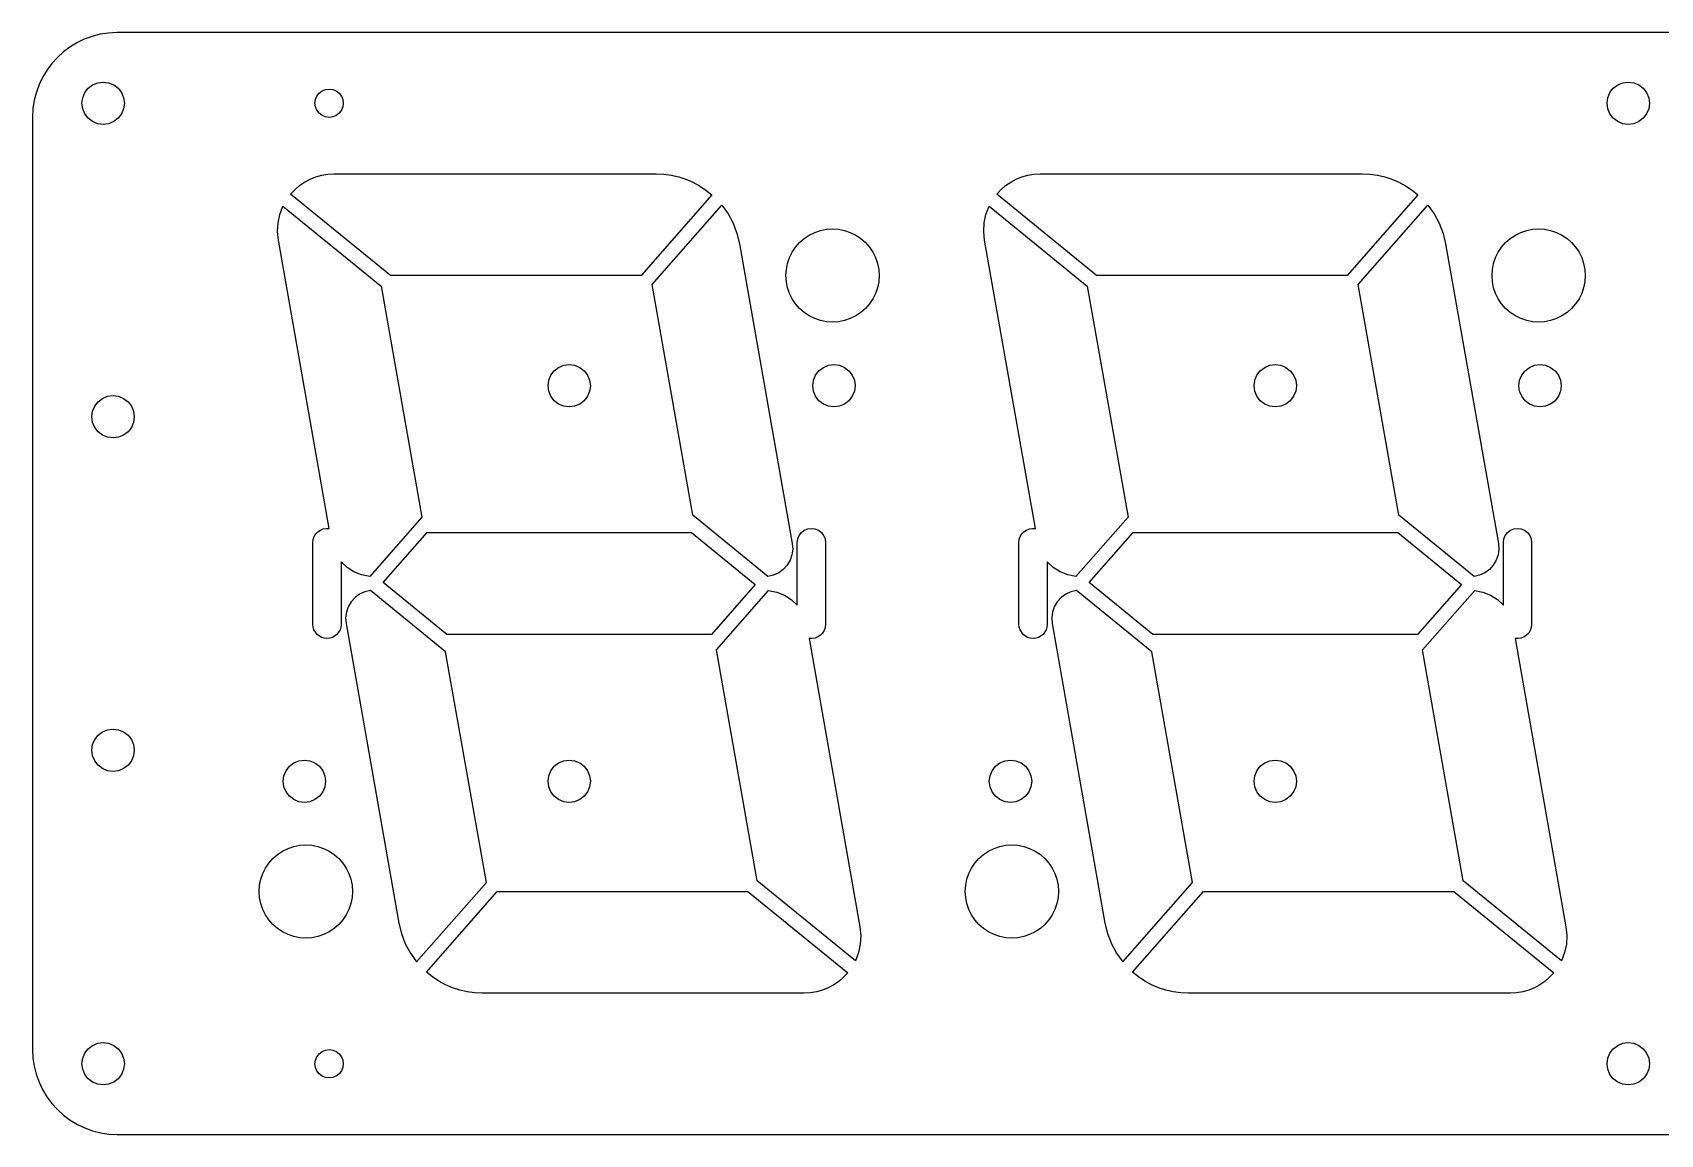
# Model space of a CAD drawing. Extents: x -1277 to 1277, y -5 to 695.
# Drawn here: x 423.3 to 859, y 400.6 to 695.4 of the extents above; entities that cross this region are included whole.
import ezdxf

# ---------------------------------------------------------------- set-up
doc = ezdxf.new("R2010")
doc.units = 0

msp = doc.modelspace()

# ---------------------------------------------------------------- linework, layer by layer
for p, q in [((437.157123, 693.650876), (435.174838, 692.69595)), ((439.24058, 694.413442), (437.157123, 693.650876)), ((441.413811, 694.97225), (439.24058, 694.413442)), ((443.665417, 695.315903), (441.413811, 694.97225)), ((445.984, 695.433), (443.665417, 695.315903)), ((1254.8032, 695.4332), (445.984, 695.433)), ((429.948998, 688.791002), (428.485385, 687.180623)), ((431.559377, 690.254615), (429.948998, 688.791002)), ((433.305123, 691.560064), (431.559377, 690.254615)), ((435.174838, 692.69595), (433.305123, 691.560064)), ((427.179936, 685.434877), (426.04405, 683.565162)), ((428.485385, 687.180623), (427.179936, 685.434877)), ((425.089124, 681.582877), (424.326558, 679.49942)), ((426.04405, 683.565162), (425.089124, 681.582877)), ((437.294955, 679.369645), (438.187142, 680.535187)), ((438.187142, 680.535187), (439.37006, 681.444749)), ((439.37006, 681.444749), (440.749223, 682.014405)), ((440.749223, 682.014405), (442.204705, 682.20429)), ((442.204705, 682.20429), (443.660187, 682.014405)), ((443.660187, 682.014405), (445.03935, 681.444749)), ((445.03935, 681.444749), (446.222268, 680.535187)), ((446.222268, 680.535187), (447.114454, 679.369645)), ((499.996912, 679.205745), (500.785936, 679.813292)), ((500.785936, 679.813292), (501.706186, 680.193831)), ((501.706186, 680.193831), (502.677475, 680.320678)), ((502.677475, 680.320678), (503.648764, 680.193831)), ((503.648764, 680.193831), (504.569014, 679.813292)), ((504.569014, 679.813292), (505.358038, 679.205745)), ((845.483955, 679.369645), (846.376142, 680.535187)), ((846.376142, 680.535187), (847.55906, 681.444749)), ((847.55906, 681.444749), (848.938223, 682.014405)), ((848.938223, 682.014405), (850.393705, 682.20429)), ((850.393705, 682.20429), (851.849187, 682.014405)), ((851.849187, 682.014405), (853.22835, 681.444749)), ((853.22835, 681.444749), (854.411268, 680.535187)), ((854.411268, 680.535187), (855.303454, 679.369645)), ((423.76775, 677.326189), (423.424097, 675.074583)), ((424.326558, 679.49942), (423.76775, 677.326189)), ((436.53541, 676.535), (436.731658, 678.014218)), ((436.731655, 675.055782), (436.53541, 676.535)), ((436.731658, 678.014218), (437.294955, 679.369645)), ((447.114454, 679.369645), (447.67775, 678.014218)), ((447.874, 676.535), (447.677749, 675.055782)), ((447.67775, 678.014218), (447.873995, 676.535)), ((447.873995, 676.535), (447.874, 676.535)), ((498.89795, 676.535), (499.027448, 677.522371)), ((499.027448, 675.547629), (498.89795, 676.535)), ((499.027448, 677.522371), (499.402259, 678.427362)), ((499.402259, 674.642638), (499.027448, 675.547629)), ((499.402259, 678.427362), (499.996912, 679.205745)), ((505.358038, 679.205745), (505.952691, 678.427362)), ((505.952691, 678.427362), (506.327502, 677.522371)), ((506.327502, 675.547629), (505.952691, 674.642638)), ((506.327502, 677.522371), (506.457, 676.535)), ((506.457, 676.535), (506.327502, 675.547629)), ((506.457, 676.535), (506.457, 676.535)), ((844.72441, 676.535), (844.920658, 678.014218)), ((844.920655, 675.055782), (844.72441, 676.535)), ((844.920658, 678.014218), (845.483955, 679.369645)), ((855.303454, 679.369645), (855.86675, 678.014218)), ((856.063, 676.535), (855.866749, 675.055782)), ((855.86675, 678.014218), (856.062995, 676.535)), ((856.062995, 676.535), (856.063, 676.535)), ((423.424097, 675.074583), (423.307, 672.756)), ((423.307, 672.756), (423.307, 423.307)), ((437.294951, 673.700355), (436.731655, 675.055782)), ((438.187137, 672.534813), (437.294951, 673.700355)), ((439.370055, 671.625251), (438.187137, 672.534813)), ((440.749218, 671.055595), (439.370055, 671.625251)), ((442.2047, 670.86571), (440.749218, 671.055595)), ((443.660182, 671.055595), (442.2047, 670.86571)), ((445.039345, 671.625251), (443.660182, 671.055595)), ((446.222263, 672.534813), (445.039345, 671.625251)), ((447.11445, 673.700355), (446.222263, 672.534813)), ((447.677749, 675.055782), (447.11445, 673.700355)), ((499.996912, 673.864255), (499.402259, 674.642638)), ((500.785936, 673.256708), (499.996912, 673.864255)), ((501.706186, 672.876169), (500.785936, 673.256708)), ((502.677475, 672.749322), (501.706186, 672.876169)), ((503.648764, 672.876169), (502.677475, 672.749322)), ((504.569014, 673.256708), (503.648764, 672.876169)), ((505.358038, 673.864255), (504.569014, 673.256708)), ((505.952691, 674.642638), (505.358038, 673.864255)), ((845.483951, 673.700355), (844.920655, 675.055782)), ((846.376137, 672.534813), (845.483951, 673.700355)), ((847.559055, 671.625251), (846.376137, 672.534813)), ((848.938218, 671.055595), (847.559055, 671.625251)), ((850.3937, 670.86571), (848.938218, 671.055595)), ((851.849182, 671.055595), (850.3937, 670.86571)), ((853.228345, 671.625251), (851.849182, 671.055595)), ((854.411263, 672.534813), (853.228345, 671.625251)), ((855.30345, 673.700355), (854.411263, 672.534813)), ((855.866749, 675.055782), (855.30345, 673.700355)), ((493.506492, 653.390051), (494.764218, 654.478464)), ((494.764218, 654.478464), (496.125743, 655.417025)), ((496.125743, 655.417025), (497.577435, 656.199321)), ((497.577435, 656.199321), (499.10566, 656.818937)), ((499.10566, 656.818937), (500.696785, 657.26946)), ((500.696785, 657.26946), (502.337176, 657.544475)), ((502.337176, 657.544475), (504.0132, 657.63757)), ((504.0132, 657.63757), (590.1803, 657.63757)), ((590.1803, 657.63757), (592.231768, 657.544627)), ((592.231768, 657.544627), (594.254085, 657.268708)), ((594.254085, 657.268708), (596.235663, 656.814173)), ((596.235663, 656.814173), (598.164913, 656.185379)), ((598.164913, 656.185379), (600.03025, 655.386687)), ((600.03025, 655.386687), (601.820085, 654.422456)), ((601.820085, 654.422456), (603.522831, 653.297043)), ((682.483492, 653.390051), (683.741218, 654.478464)), ((683.741218, 654.478464), (685.102743, 655.417025)), ((685.102743, 655.417025), (686.554435, 656.199321)), ((686.554435, 656.199321), (688.08266, 656.818937)), ((688.08266, 656.818937), (689.673785, 657.26946)), ((689.673785, 657.26946), (691.314176, 657.544475)), ((691.314176, 657.544475), (692.9902, 657.63757)), ((692.9902, 657.63757), (779.1573, 657.63757)), ((779.1573, 657.63757), (781.208768, 657.544627)), ((781.208768, 657.544627), (783.231085, 657.268708)), ((783.231085, 657.268708), (785.212663, 656.814173)), ((785.212663, 656.814173), (787.141913, 656.185379)), ((787.141913, 656.185379), (789.00725, 655.386687)), ((789.00725, 655.386687), (790.797085, 654.422456)), ((790.797085, 654.422456), (792.499831, 653.297043)), ((492.3662, 652.1582), (493.506492, 653.390051)), ((519.1214, 630.425), (492.3662, 652.1582)), ((605.127, 652.015), (586.162, 630.425)), ((589.09792, 628.03999), (607.76012, 649.28519)), ((603.522831, 653.297043), (605.1269, 652.01481)), ((605.1269, 652.01481), (605.127, 652.015)), ((607.76012, 649.28519), (609.439609, 646.932471)), ((681.3432, 652.1582), (682.483492, 653.390051)), ((708.0984, 630.425), (681.3432, 652.1582)), ((794.103, 652.015), (775.139, 630.425)), ((778.07492, 628.03999), (796.73712, 649.28519)), ((792.499831, 653.297043), (794.1039, 652.01481)), ((794.1039, 652.01481), (794.103, 652.015)), ((796.73712, 649.28519), (798.416609, 646.932471)), ((489.02743, 644.512656), (489.505864, 646.772201)), ((489.505864, 646.772201), (490.32865, 648.94469)), ((490.32865, 648.94469), (516.62565, 627.58369)), ((609.439609, 646.932471), (610.801325, 644.39576)), ((678.00343, 644.512656), (678.481864, 646.772201)), ((678.481864, 646.772201), (679.30465, 648.94469)), ((679.30465, 648.94469), (705.60165, 627.58369)), ((798.416609, 646.932471), (799.778325, 644.39576)), ((488.898742, 642.206603), (489.02743, 644.512656)), ((489.12519, 639.89459), (488.898742, 642.206603)), ((610.801325, 644.39576), (611.830668, 641.706965)), ((611.830668, 641.706965), (612.51304, 638.89799)), ((629.805466, 640.305382), (631.181375, 641.226415)), ((631.181375, 641.226415), (632.666968, 641.957471)), ((632.666968, 641.957471), (634.215524, 642.479654)), ((634.215524, 642.479654), (635.806056, 642.792963)), ((635.806056, 642.792963), (637.417575, 642.8974)), ((637.417575, 642.8974), (639.029094, 642.792963)), ((639.029094, 642.792963), (640.619626, 642.479654)), ((640.619626, 642.479654), (642.168182, 641.957471)), ((642.168182, 641.957471), (643.653775, 641.226415)), ((643.653775, 641.226415), (645.029684, 640.305382)), ((677.874742, 642.206603), (678.00343, 644.512656)), ((678.10119, 639.89459), (677.874742, 642.206603)), ((799.778325, 644.39576), (800.807668, 641.706965)), ((800.807668, 641.706965), (801.49004, 638.89799)), ((818.781466, 640.305382), (820.157375, 641.226415)), ((820.157375, 641.226415), (821.642968, 641.957471)), ((821.642968, 641.957471), (823.191524, 642.479654)), ((823.191524, 642.479654), (824.782056, 642.792963)), ((824.782056, 642.792963), (826.393575, 642.8974)), ((826.393575, 642.8974), (828.005094, 642.792963)), ((828.005094, 642.792963), (829.595626, 642.479654)), ((829.595626, 642.479654), (831.144182, 641.957471)), ((831.144182, 641.957471), (832.629775, 641.226415)), ((832.629775, 641.226415), (834.005684, 640.305382)), ((502.73309, 562.72019), (489.12519, 639.89459)), ((612.513, 638.898), (626.6476, 558.737)), ((612.51304, 638.89799), (612.513, 638.898)), ((625.900839, 635.213365), (626.616157, 636.6612)), ((626.616157, 636.6612), (627.512363, 638.004598)), ((627.512363, 638.004598), (628.578964, 639.225384)), ((628.578964, 639.225384), (629.805466, 640.305382)), ((645.029684, 640.305382), (646.256186, 639.225384)), ((646.256186, 639.225384), (647.322786, 638.004598)), ((647.322786, 638.004598), (648.21899, 636.6612)), ((648.21899, 636.6612), (648.934305, 635.213365)), ((691.70909, 562.72019), (678.10119, 639.89459)), ((801.49, 638.898), (815.6246, 558.737)), ((801.49004, 638.89799), (801.49, 638.898)), ((814.876839, 635.213365), (815.592157, 636.6612)), ((815.592157, 636.6612), (816.488363, 638.004598)), ((816.488363, 638.004598), (817.554964, 639.225384)), ((817.554964, 639.225384), (818.781466, 640.305382)), ((834.005684, 640.305382), (835.232186, 639.225384)), ((835.232186, 639.225384), (836.298786, 638.004598)), ((836.298786, 638.004598), (837.19499, 636.6612)), ((837.19499, 636.6612), (837.910305, 635.213365)), ((624.94515, 630.425), (625.054842, 632.077089)), ((625.054842, 632.077089), (625.376902, 633.679269)), ((625.376902, 633.679269), (625.900839, 635.213365)), ((648.934305, 635.213365), (649.458237, 633.679269)), ((649.458237, 633.679269), (649.780292, 632.077089)), ((649.780292, 632.077089), (649.889975, 630.425)), ((813.92115, 630.425), (814.030842, 632.077089)), ((814.030842, 632.077089), (814.352902, 633.679269)), ((814.352902, 633.679269), (814.876839, 635.213365)), ((837.910305, 635.213365), (838.434237, 633.679269)), ((838.434237, 633.679269), (838.756292, 632.077089)), ((838.756292, 632.077089), (838.865975, 630.425)), ((516.62565, 627.58369), (527.51725, 565.81439)), ((586.162, 630.425), (519.1214, 630.425)), ((599.98952, 566.27069), (589.09792, 628.03999)), ((625.054833, 628.772911), (624.94515, 630.425)), ((625.376888, 627.170731), (625.054833, 628.772911)), ((649.7803, 628.772911), (649.458233, 627.170731)), ((649.89, 630.425), (649.7803, 628.772911)), ((649.889975, 630.425), (649.89, 630.425)), ((705.60165, 627.58369), (716.49325, 565.81439)), ((775.139, 630.425), (708.0984, 630.425)), ((788.96652, 566.27069), (778.07492, 628.03999)), ((814.030833, 628.772911), (813.92115, 630.425)), ((814.352888, 627.170731), (814.030833, 628.772911)), ((838.7563, 628.772911), (838.434233, 627.170731)), ((838.866, 630.425), (838.7563, 628.772911)), ((838.865975, 630.425), (838.866, 630.425)), ((625.90082, 625.636635), (625.376888, 627.170731)), ((626.616135, 624.1888), (625.90082, 625.636635)), ((627.512339, 622.845402), (626.616135, 624.1888)), ((648.218971, 624.1888), (647.322763, 622.845402)), ((648.934292, 625.636635), (648.218971, 624.1888)), ((649.458233, 627.170731), (648.934292, 625.636635)), ((814.87682, 625.636635), (814.352888, 627.170731)), ((815.592135, 624.1888), (814.87682, 625.636635)), ((816.488339, 622.845402), (815.592135, 624.1888)), ((837.194971, 624.1888), (836.298763, 622.845402)), ((837.910292, 625.636635), (837.194971, 624.1888)), ((838.434233, 627.170731), (837.910292, 625.636635)), ((628.578939, 621.624616), (627.512339, 622.845402)), ((629.805441, 620.544618), (628.578939, 621.624616)), ((631.18135, 619.623585), (629.805441, 620.544618)), ((632.666943, 618.892529), (631.18135, 619.623585)), ((634.215499, 618.370346), (632.666943, 618.892529)), ((642.168157, 618.892529), (640.619601, 618.370346)), ((643.65375, 619.623585), (642.168157, 618.892529)), ((645.029659, 620.544618), (643.65375, 619.623585)), ((646.256162, 621.624616), (645.029659, 620.544618)), ((647.322763, 622.845402), (646.256162, 621.624616)), ((817.554939, 621.624616), (816.488339, 622.845402)), ((818.781441, 620.544618), (817.554939, 621.624616)), ((820.15735, 619.623585), (818.781441, 620.544618)), ((821.642943, 618.892529), (820.15735, 619.623585)), ((823.191499, 618.370346), (821.642943, 618.892529)), ((831.144157, 618.892529), (829.595601, 618.370346)), ((832.62975, 619.623585), (831.144157, 618.892529)), ((834.005659, 620.544618), (832.62975, 619.623585)), ((835.232162, 621.624616), (834.005659, 620.544618)), ((836.298763, 622.845402), (835.232162, 621.624616)), ((635.806031, 618.057037), (634.215499, 618.370346)), ((637.41755, 617.9526), (635.806031, 618.057037)), ((639.029069, 618.057037), (637.41755, 617.9526)), ((640.619601, 618.370346), (639.029069, 618.057037)), ((824.782031, 618.057037), (823.191499, 618.370346)), ((826.39355, 617.9526), (824.782031, 618.057037)), ((828.005069, 618.057037), (826.39355, 617.9526)), ((829.595601, 618.370346), (828.005069, 618.057037)), ((562.911142, 604.945187), (564.09406, 605.854749)), ((564.09406, 605.854749), (565.473223, 606.424405)), ((565.473223, 606.424405), (566.928705, 606.61429)), ((566.928705, 606.61429), (568.384187, 606.424405)), ((568.384187, 606.424405), (569.76335, 605.854749)), ((569.76335, 605.854749), (570.946268, 604.945187)), ((633.778142, 604.945187), (634.96106, 605.854749)), ((634.96106, 605.854749), (636.340223, 606.424405)), ((636.340223, 606.424405), (637.795705, 606.61429)), ((637.795705, 606.61429), (639.251187, 606.424405)), ((639.251187, 606.424405), (640.63035, 605.854749)), ((640.63035, 605.854749), (641.813268, 604.945187)), ((751.888142, 604.945187), (753.07106, 605.854749)), ((753.07106, 605.854749), (754.450223, 606.424405)), ((754.450223, 606.424405), (755.905705, 606.61429)), ((755.905705, 606.61429), (757.361187, 606.424405)), ((757.361187, 606.424405), (758.74035, 605.854749)), ((758.74035, 605.854749), (759.923268, 604.945187)), ((822.754142, 604.945187), (823.93706, 605.854749)), ((823.93706, 605.854749), (825.316223, 606.424405)), ((825.316223, 606.424405), (826.771705, 606.61429)), ((826.771705, 606.61429), (828.227187, 606.424405)), ((828.227187, 606.424405), (829.60635, 605.854749)), ((829.60635, 605.854749), (830.789268, 604.945187)), ((561.25941, 600.945), (561.455658, 602.424218)), ((561.455658, 602.424218), (562.018955, 603.779645)), ((562.018955, 603.779645), (562.911142, 604.945187)), ((570.946268, 604.945187), (571.838454, 603.779645)), ((571.838454, 603.779645), (572.40175, 602.424218)), ((572.40175, 602.424218), (572.597995, 600.945)), ((632.12641, 600.945), (632.322658, 602.424218)), ((632.322658, 602.424218), (632.885955, 603.779645)), ((632.885955, 603.779645), (633.778142, 604.945187)), ((641.813268, 604.945187), (642.705454, 603.779645)), ((642.705454, 603.779645), (643.26875, 602.424218)), ((643.26875, 602.424218), (643.464995, 600.945)), ((750.23641, 600.945), (750.432658, 602.424218)), ((750.432658, 602.424218), (750.995955, 603.779645)), ((750.995955, 603.779645), (751.888142, 604.945187)), ((759.923268, 604.945187), (760.815454, 603.779645)), ((760.815454, 603.779645), (761.37875, 602.424218)), ((761.37875, 602.424218), (761.574995, 600.945)), ((821.10241, 600.945), (821.298658, 602.424218)), ((821.298658, 602.424218), (821.861955, 603.779645)), ((821.861955, 603.779645), (822.754142, 604.945187)), ((830.789268, 604.945187), (831.681454, 603.779645)), ((831.681454, 603.779645), (832.24475, 602.424218)), ((832.24475, 602.424218), (832.440995, 600.945)), ((440.833142, 596.630187), (442.01606, 597.539749)), ((442.01606, 597.539749), (443.395223, 598.109405)), ((443.395223, 598.109405), (444.850705, 598.29929)), ((444.850705, 598.29929), (446.306187, 598.109405)), ((446.306187, 598.109405), (447.68535, 597.539749)), ((447.68535, 597.539749), (448.868268, 596.630187)), ((561.455655, 599.465782), (561.25941, 600.945)), ((562.018951, 598.110355), (561.455655, 599.465782)), ((562.911137, 596.944813), (562.018951, 598.110355)), ((564.094055, 596.035251), (562.911137, 596.944813)), ((570.946263, 596.944813), (569.763345, 596.035251)), ((571.83845, 598.110355), (570.946263, 596.944813)), ((572.401749, 599.465782), (571.83845, 598.110355)), ((572.598, 600.945), (572.401749, 599.465782)), ((572.597995, 600.945), (572.598, 600.945)), ((632.322655, 599.465782), (632.12641, 600.945)), ((632.885951, 598.110355), (632.322655, 599.465782)), ((633.778137, 596.944813), (632.885951, 598.110355)), ((634.961055, 596.035251), (633.778137, 596.944813)), ((641.813263, 596.944813), (640.630345, 596.035251)), ((642.70545, 598.110355), (641.813263, 596.944813)), ((643.268749, 599.465782), (642.70545, 598.110355)), ((643.465, 600.945), (643.268749, 599.465782)), ((643.464995, 600.945), (643.465, 600.945)), ((750.432655, 599.465782), (750.23641, 600.945)), ((750.995951, 598.110355), (750.432655, 599.465782)), ((751.888137, 596.944813), (750.995951, 598.110355)), ((753.071055, 596.035251), (751.888137, 596.944813)), ((759.923263, 596.944813), (758.740345, 596.035251)), ((760.81545, 598.110355), (759.923263, 596.944813)), ((761.378749, 599.465782), (760.81545, 598.110355)), ((761.575, 600.945), (761.378749, 599.465782)), ((761.574995, 600.945), (761.575, 600.945)), ((821.298655, 599.465782), (821.10241, 600.945)), ((821.861951, 598.110355), (821.298655, 599.465782)), ((822.754137, 596.944813), (821.861951, 598.110355)), ((823.937055, 596.035251), (822.754137, 596.944813)), ((830.789263, 596.944813), (829.606345, 596.035251)), ((831.68145, 598.110355), (830.789263, 596.944813)), ((832.244749, 599.465782), (831.68145, 598.110355)), ((832.441, 600.945), (832.244749, 599.465782)), ((832.440995, 600.945), (832.441, 600.945)), ((439.18141, 592.63), (439.377658, 594.109218)), ((439.377655, 591.150782), (439.18141, 592.63)), ((439.377658, 594.109218), (439.940955, 595.464645)), ((439.940955, 595.464645), (440.833142, 596.630187)), ((448.868268, 596.630187), (449.760454, 595.464645)), ((449.760454, 595.464645), (450.32375, 594.109218)), ((450.52, 592.63), (450.323749, 591.150782)), ((450.32375, 594.109218), (450.519995, 592.63)), ((450.519995, 592.63), (450.52, 592.63)), ((565.473218, 595.465595), (564.094055, 596.035251)), ((566.9287, 595.27571), (565.473218, 595.465595)), ((568.384182, 595.465595), (566.9287, 595.27571)), ((569.763345, 596.035251), (568.384182, 595.465595)), ((636.340218, 595.465595), (634.961055, 596.035251)), ((637.7957, 595.27571), (636.340218, 595.465595)), ((639.251182, 595.465595), (637.7957, 595.27571)), ((640.630345, 596.035251), (639.251182, 595.465595)), ((754.450218, 595.465595), (753.071055, 596.035251)), ((755.9057, 595.27571), (754.450218, 595.465595)), ((757.361182, 595.465595), (755.9057, 595.27571)), ((758.740345, 596.035251), (757.361182, 595.465595)), ((825.316218, 595.465595), (823.937055, 596.035251)), ((826.7717, 595.27571), (825.316218, 595.465595)), ((828.227182, 595.465595), (826.7717, 595.27571)), ((829.606345, 596.035251), (828.227182, 595.465595)), ((439.940951, 589.795355), (439.377655, 591.150782)), ((440.833137, 588.629813), (439.940951, 589.795355)), ((442.016055, 587.720251), (440.833137, 588.629813)), ((448.868263, 588.629813), (447.685345, 587.720251)), ((449.76045, 589.795355), (448.868263, 588.629813)), ((450.323749, 591.150782), (449.76045, 589.795355)), ((443.395218, 587.150595), (442.016055, 587.720251)), ((444.8507, 586.96071), (443.395218, 587.150595)), ((446.306182, 587.150595), (444.8507, 586.96071)), ((447.685345, 587.720251), (446.306182, 587.150595)), ((499.667976, 561.876566), (500.350522, 562.337082)), ((500.350522, 562.337082), (501.10752, 562.63632)), ((501.10752, 562.63632), (501.911024, 562.766586)), ((501.911024, 562.766586), (502.73309, 562.72019)), ((527.51725, 565.81439), (513.55655, 549.92139)), ((620.11742, 549.92079), (599.98952, 566.27069)), ((629.069153, 561.658794), (629.857765, 562.265169)), ((629.857765, 562.265169), (630.777208, 562.64494)), ((630.777208, 562.64494), (631.74753, 562.77153)), ((631.74753, 562.77153), (632.717852, 562.64494)), ((632.717852, 562.64494), (633.637295, 562.265169)), ((633.637295, 562.265169), (634.425907, 561.658794)), ((688.643976, 561.876566), (689.326522, 562.337082)), ((689.326522, 562.337082), (690.08352, 562.63632)), ((690.08352, 562.63632), (690.887024, 562.766586)), ((690.887024, 562.766586), (691.70909, 562.72019)), ((716.49325, 565.81439), (702.53255, 549.92139)), ((809.09442, 549.92079), (788.96652, 566.27069)), ((818.046153, 561.658794), (818.834765, 562.265169)), ((818.834765, 562.265169), (819.754208, 562.64494)), ((819.754208, 562.64494), (820.72453, 562.77153)), ((820.72453, 562.77153), (821.694852, 562.64494)), ((821.694852, 562.64494), (822.614295, 562.265169)), ((822.614295, 562.265169), (823.402907, 561.658794)), ((498.33095, 558.9923), (498.42061, 559.810778)), ((498.33095, 537.071), (498.33095, 558.9923)), ((498.42061, 559.810778), (498.68146, 560.581846)), ((498.68146, 560.581846), (499.101312, 561.279207)), ((499.101312, 561.279207), (499.667976, 561.876566)), ((517.1277, 548.2603), (528.879, 561.638)), ((528.879, 561.638), (599.6992, 561.638)), ((599.6992, 561.638), (616.7308, 547.8033)), ((626.6476, 558.737), (626.759188, 557.201379)), ((627.968, 558.992), (628.09883, 559.978146)), ((627.968, 542.208), (627.968, 558.992)), ((628.09883, 559.978146), (628.474361, 560.881765)), ((628.474361, 560.881765), (629.069153, 561.658794)), ((634.425907, 561.658794), (635.020699, 560.881765)), ((635.020699, 560.881765), (635.39623, 559.978146)), ((635.39623, 559.978146), (635.52706, 558.992)), ((635.52706, 558.992), (635.52706, 537.0707)), ((687.30695, 558.9923), (687.39661, 559.810778)), ((687.30695, 537.071), (687.30695, 558.9923)), ((687.39661, 559.810778), (687.65746, 560.581846)), ((687.65746, 560.581846), (688.077312, 561.279207)), ((688.077312, 561.279207), (688.643976, 561.876566)), ((706.1037, 548.2603), (717.855, 561.638)), ((717.855, 561.638), (788.6752, 561.638)), ((788.6752, 561.638), (805.7068, 547.8033)), ((815.6246, 558.737), (815.736188, 557.201379)), ((816.945, 558.992), (817.07583, 559.978146)), ((816.945, 542.208), (816.945, 558.992)), ((817.07583, 559.978146), (817.451361, 560.881765)), ((817.451361, 560.881765), (818.046153, 561.658794)), ((823.402907, 561.658794), (823.997699, 560.881765)), ((823.997699, 560.881765), (824.37323, 559.978146)), ((824.37323, 559.978146), (824.50406, 558.992)), ((824.50406, 558.992), (824.50406, 537.0707)), ((505.89, 553.855), (505.89, 537.071)), ((505.89004, 553.85499), (505.89, 553.855)), ((507.487494, 552.318475), (505.89004, 553.85499)), ((626.06332, 554.24929), (625.277634, 552.925174)), ((626.5608, 555.690083), (626.06332, 554.24929)), ((626.759188, 557.201379), (626.5608, 555.690083)), ((694.866, 553.855), (694.866, 537.071)), ((694.86604, 553.85499), (694.866, 553.855)), ((696.463494, 552.318475), (694.86604, 553.85499)), ((815.04032, 554.24929), (814.254634, 552.925174)), ((815.5378, 555.690083), (815.04032, 554.24929)), ((815.736188, 557.201379), (815.5378, 555.690083)), ((509.335069, 551.131545), (507.487494, 552.318475)), ((511.376757, 550.322938), (509.335069, 551.131545)), ((513.55655, 549.92139), (511.376757, 550.322938)), ((621.618894, 550.261614), (620.11742, 549.92079)), ((623.006753, 550.891866), (621.618894, 550.261614)), ((624.24, 551.787676), (623.006753, 550.891866)), ((625.277634, 552.925174), (624.24, 551.787676)), ((698.311069, 551.131545), (696.463494, 552.318475)), ((700.352757, 550.322938), (698.311069, 551.131545)), ((702.53255, 549.92139), (700.352757, 550.322938)), ((810.595894, 550.261614), (809.09442, 549.92079)), ((811.983753, 550.891866), (810.595894, 550.261614)), ((813.217, 551.787676), (811.983753, 550.891866)), ((814.254634, 552.925174), (813.217, 551.787676)), ((510.851669, 545.170924), (509.618424, 544.275115)), ((512.239528, 545.801176), (510.851669, 545.170924)), ((513.741, 546.142), (512.239528, 545.801176)), ((533.86893, 529.7921), (513.741, 546.142)), ((534.1593, 534.4255), (517.1277, 548.2603)), ((616.7308, 547.8033), (604.9795, 534.4255)), ((606.34076, 530.2486), (620.30146, 546.1416)), ((620.30146, 546.1416), (622.481251, 545.740051)), ((622.481251, 545.740051), (624.522936, 544.931443)), ((624.522936, 544.931443), (626.370508, 543.744514)), ((699.827666, 545.170927), (698.594419, 544.275119)), ((701.215526, 545.801178), (699.827666, 545.170927)), ((702.717, 546.142), (701.215526, 545.801178)), ((722.84493, 529.7921), (702.717, 546.142)), ((723.1353, 534.4255), (706.1037, 548.2603)), ((805.7068, 547.8033), (793.9555, 534.4255)), ((795.31774, 530.2486), (809.27844, 546.1416)), ((809.27844, 546.1416), (811.458233, 545.740052)), ((811.458233, 545.740052), (813.499921, 544.931445)), ((813.499921, 544.931445), (815.347496, 543.744515)), ((507.297624, 540.372714), (507.099234, 538.86142)), ((507.795104, 541.813506), (507.297624, 540.372714)), ((508.58079, 543.137619), (507.795104, 541.813506)), ((509.618424, 544.275115), (508.58079, 543.137619)), ((626.370508, 543.744514), (627.96796, 542.208)), ((627.96796, 542.208), (627.968, 542.208)), ((696.273615, 540.372716), (696.075224, 538.861421)), ((696.771096, 541.813509), (696.273615, 540.372716)), ((697.556784, 543.137623), (696.771096, 541.813509)), ((698.594419, 544.275119), (697.556784, 543.137623)), ((815.347496, 543.744515), (816.94495, 542.208)), ((816.94495, 542.208), (816.945, 542.208)), ((498.408809, 536.310247), (498.33095, 537.071)), ((498.629732, 535.601811), (498.408809, 536.310247)), ((505.812141, 536.310247), (505.591218, 535.601811)), ((505.89, 537.071), (505.812141, 536.310247)), ((507.099234, 538.86142), (507.21082, 537.3258)), ((507.21082, 537.3258), (521.34542, 457.1648)), ((635.437402, 536.25222), (635.176553, 535.481151)), ((635.52706, 537.0707), (635.437402, 536.25222)), ((687.384809, 536.310247), (687.30695, 537.071)), ((687.605732, 535.601811), (687.384809, 536.310247)), ((694.788141, 536.310247), (694.567218, 535.601811)), ((694.866, 537.071), (694.788141, 536.310247)), ((696.075224, 538.861421), (696.18681, 537.3258)), ((696.18681, 537.3258), (710.32141, 457.1648)), ((824.414402, 536.252219), (824.153552, 535.481148)), ((824.50406, 537.0707), (824.414402, 536.252219)), ((499.440118, 534.402444), (498.629732, 535.601811)), ((500.640802, 533.594009), (499.440118, 534.402444)), ((501.349596, 533.374239), (500.640802, 533.594009)), ((502.110475, 533.297618), (501.349596, 533.374239)), ((502.871354, 533.374239), (502.110475, 533.297618)), ((503.580148, 533.594009), (502.871354, 533.374239)), ((504.780832, 534.402444), (503.580148, 533.594009)), ((505.591218, 535.601811), (504.780832, 534.402444)), ((604.9795, 534.4255), (534.1593, 534.4255)), ((631.946987, 533.296404), (631.12492, 533.3428)), ((631.12492, 533.3428), (644.73282, 456.1684)), ((632.750493, 533.426671), (631.946987, 533.296404)), ((633.507491, 533.725909), (632.750493, 533.426671)), ((634.190038, 534.186427), (633.507491, 533.725909)), ((634.756701, 534.783788), (634.190038, 534.186427)), ((635.176553, 535.481151), (634.756701, 534.783788)), ((688.416118, 534.402444), (687.605732, 535.601811)), ((689.616802, 533.594009), (688.416118, 534.402444)), ((690.325596, 533.374239), (689.616802, 533.594009)), ((691.086475, 533.297618), (690.325596, 533.374239)), ((691.847354, 533.374239), (691.086475, 533.297618)), ((692.556148, 533.594009), (691.847354, 533.374239)), ((693.756832, 534.402444), (692.556148, 533.594009)), ((694.567218, 535.601811), (693.756832, 534.402444)), ((793.9555, 534.4255), (723.1353, 534.4255)), ((820.923979, 533.296402), (820.10191, 533.3428)), ((820.10191, 533.3428), (833.70981, 456.1684)), ((821.727486, 533.426667), (820.923979, 533.296402)), ((822.484486, 533.725905), (821.727486, 533.426667)), ((823.167035, 534.186423), (822.484486, 533.725905)), ((823.7337, 534.783784), (823.167035, 534.186423)), ((824.153552, 535.481148), (823.7337, 534.783784)), ((544.76053, 468.0228), (533.86893, 529.7921)), ((617.23236, 468.4793), (606.34076, 530.2486)), ((733.73653, 468.0228), (722.84493, 529.7921)), ((806.20934, 468.4793), (795.31774, 530.2486)), ((439.377658, 504.912218), (439.940955, 506.267645)), ((439.940955, 506.267645), (440.833142, 507.433187)), ((440.833142, 507.433187), (442.01606, 508.342749)), ((442.01606, 508.342749), (443.395223, 508.912405)), ((443.395223, 508.912405), (444.850705, 509.10229)), ((444.850705, 509.10229), (446.306187, 508.912405)), ((446.306187, 508.912405), (447.68535, 508.342749)), ((447.68535, 508.342749), (448.868268, 507.433187)), ((448.868268, 507.433187), (449.760454, 506.267645)), ((449.760454, 506.267645), (450.32375, 504.912218)), ((439.18141, 503.433), (439.377658, 504.912218)), ((439.377655, 501.953782), (439.18141, 503.433)), ((439.940951, 500.598355), (439.377655, 501.953782)), ((450.323749, 501.953782), (449.76045, 500.598355)), ((450.52, 503.433), (450.323749, 501.953782)), ((450.32375, 504.912218), (450.519995, 503.433)), ((450.519995, 503.433), (450.52, 503.433)), ((440.833137, 499.432813), (439.940951, 500.598355)), ((442.016055, 498.523251), (440.833137, 499.432813)), ((443.395218, 497.953595), (442.016055, 498.523251)), ((444.8507, 497.76371), (443.395218, 497.953595)), ((446.306182, 497.953595), (444.8507, 497.76371)), ((447.685345, 498.523251), (446.306182, 497.953595)), ((448.868263, 499.432813), (447.685345, 498.523251)), ((449.76045, 500.598355), (448.868263, 499.432813)), ((490.589658, 496.597218), (491.152955, 497.952645)), ((491.152955, 497.952645), (492.045142, 499.118187)), ((492.045142, 499.118187), (493.22806, 500.027749)), ((493.22806, 500.027749), (494.607223, 500.597405)), ((494.607223, 500.597405), (496.062705, 500.78729)), ((496.062705, 500.78729), (497.518187, 500.597405)), ((497.518187, 500.597405), (498.89735, 500.027749)), ((498.89735, 500.027749), (500.080268, 499.118187)), ((500.080268, 499.118187), (500.972454, 497.952645)), ((500.972454, 497.952645), (501.53575, 496.597218)), ((561.455658, 496.597218), (562.018955, 497.952645)), ((562.018955, 497.952645), (562.911142, 499.118187)), ((562.911142, 499.118187), (564.09406, 500.027749)), ((564.09406, 500.027749), (565.473223, 500.597405)), ((565.473223, 500.597405), (566.928705, 500.78729)), ((566.928705, 500.78729), (568.384187, 500.597405)), ((568.384187, 500.597405), (569.76335, 500.027749)), ((569.76335, 500.027749), (570.946268, 499.118187)), ((570.946268, 499.118187), (571.838454, 497.952645)), ((571.838454, 497.952645), (572.40175, 496.597218)), ((679.566658, 496.597218), (680.129955, 497.952645)), ((680.129955, 497.952645), (681.022142, 499.118187)), ((681.022142, 499.118187), (682.20506, 500.027749)), ((682.20506, 500.027749), (683.584223, 500.597405)), ((683.584223, 500.597405), (685.039705, 500.78729)), ((685.039705, 500.78729), (686.495187, 500.597405)), ((686.495187, 500.597405), (687.87435, 500.027749)), ((687.87435, 500.027749), (689.057268, 499.118187)), ((689.057268, 499.118187), (689.949454, 497.952645)), ((689.949454, 497.952645), (690.51275, 496.597218)), ((750.432658, 496.597218), (750.995955, 497.952645)), ((750.995955, 497.952645), (751.888142, 499.118187)), ((751.888142, 499.118187), (753.07106, 500.027749)), ((753.07106, 500.027749), (754.450223, 500.597405)), ((754.450223, 500.597405), (755.905705, 500.78729)), ((755.905705, 500.78729), (757.361187, 500.597405)), ((757.361187, 500.597405), (758.74035, 500.027749)), ((758.74035, 500.027749), (759.923268, 499.118187)), ((759.923268, 499.118187), (760.815454, 497.952645)), ((760.815454, 497.952645), (761.37875, 496.597218)), ((490.39341, 495.118), (490.589658, 496.597218)), ((490.589655, 493.638782), (490.39341, 495.118)), ((491.152951, 492.283355), (490.589655, 493.638782)), ((501.535749, 493.638782), (500.97245, 492.283355)), ((501.732, 495.118), (501.535749, 493.638782)), ((501.53575, 496.597218), (501.731995, 495.118)), ((501.731995, 495.118), (501.732, 495.118)), ((561.25941, 495.118), (561.455658, 496.597218)), ((561.455655, 493.638782), (561.25941, 495.118)), ((562.018951, 492.283355), (561.455655, 493.638782)), ((572.401749, 493.638782), (571.83845, 492.283355)), ((572.598, 495.118), (572.401749, 493.638782)), ((572.40175, 496.597218), (572.597995, 495.118)), ((572.597995, 495.118), (572.598, 495.118)), ((679.37041, 495.118), (679.566658, 496.597218)), ((679.566655, 493.638782), (679.37041, 495.118)), ((680.129951, 492.283355), (679.566655, 493.638782)), ((690.512749, 493.638782), (689.94945, 492.283355)), ((690.709, 495.118), (690.512749, 493.638782)), ((690.51275, 496.597218), (690.708995, 495.118)), ((690.708995, 495.118), (690.709, 495.118)), ((750.23641, 495.118), (750.432658, 496.597218)), ((750.432655, 493.638782), (750.23641, 495.118)), ((750.995951, 492.283355), (750.432655, 493.638782)), ((761.378749, 493.638782), (760.81545, 492.283355)), ((761.575, 495.118), (761.378749, 493.638782)), ((761.37875, 496.597218), (761.574995, 495.118)), ((761.574995, 495.118), (761.575, 495.118)), ((492.045137, 491.117813), (491.152951, 492.283355)), ((493.228055, 490.208251), (492.045137, 491.117813)), ((494.607218, 489.638595), (493.228055, 490.208251)), ((496.0627, 489.44871), (494.607218, 489.638595)), ((497.518182, 489.638595), (496.0627, 489.44871)), ((498.897345, 490.208251), (497.518182, 489.638595)), ((500.080263, 491.117813), (498.897345, 490.208251)), ((500.97245, 492.283355), (500.080263, 491.117813)), ((562.911137, 491.117813), (562.018951, 492.283355)), ((564.094055, 490.208251), (562.911137, 491.117813)), ((565.473218, 489.638595), (564.094055, 490.208251)), ((566.9287, 489.44871), (565.473218, 489.638595)), ((568.384182, 489.638595), (566.9287, 489.44871)), ((569.763345, 490.208251), (568.384182, 489.638595)), ((570.946263, 491.117813), (569.763345, 490.208251)), ((571.83845, 492.283355), (570.946263, 491.117813)), ((681.022137, 491.117813), (680.129951, 492.283355)), ((682.205055, 490.208251), (681.022137, 491.117813)), ((683.584218, 489.638595), (682.205055, 490.208251)), ((685.0397, 489.44871), (683.584218, 489.638595)), ((686.495182, 489.638595), (685.0397, 489.44871)), ((687.874345, 490.208251), (686.495182, 489.638595)), ((689.057263, 491.117813), (687.874345, 490.208251)), ((689.94945, 492.283355), (689.057263, 491.117813)), ((751.888137, 491.117813), (750.995951, 492.283355)), ((753.071055, 490.208251), (751.888137, 491.117813)), ((754.450218, 489.638595), (753.071055, 490.208251)), ((755.9057, 489.44871), (754.450218, 489.638595)), ((757.361182, 489.638595), (755.9057, 489.44871)), ((758.740345, 490.208251), (757.361182, 489.638595)), ((759.923263, 491.117813), (758.740345, 490.208251)), ((760.81545, 492.283355), (759.923263, 491.117813)), ((487.601964, 474.438384), (488.828466, 475.518382)), ((488.828466, 475.518382), (490.204375, 476.439415)), ((490.204375, 476.439415), (491.689968, 477.170471)), ((491.689968, 477.170471), (493.238524, 477.692654)), ((493.238524, 477.692654), (494.829056, 478.005963)), ((494.829056, 478.005963), (496.440575, 478.1104)), ((496.440575, 478.1104), (498.052094, 478.005963)), ((498.052094, 478.005963), (499.642626, 477.692654)), ((499.642626, 477.692654), (501.191182, 477.170471)), ((501.191182, 477.170471), (502.676775, 476.439415)), ((502.676775, 476.439415), (504.052684, 475.518382)), ((504.052684, 475.518382), (505.279186, 474.438384)), ((676.578964, 474.438384), (677.805466, 475.518382)), ((677.805466, 475.518382), (679.181375, 476.439415)), ((679.181375, 476.439415), (680.666968, 477.170471)), ((680.666968, 477.170471), (682.215524, 477.692654)), ((682.215524, 477.692654), (683.806056, 478.005963)), ((683.806056, 478.005963), (685.417575, 478.1104)), ((685.417575, 478.1104), (687.029094, 478.005963)), ((687.029094, 478.005963), (688.619626, 477.692654)), ((688.619626, 477.692654), (690.168182, 477.170471)), ((690.168182, 477.170471), (691.653775, 476.439415)), ((691.653775, 476.439415), (693.029684, 475.518382)), ((693.029684, 475.518382), (694.256186, 474.438384)), ((484.923839, 470.426365), (485.639157, 471.8742)), ((485.639157, 471.8742), (486.535363, 473.217598)), ((486.535363, 473.217598), (487.601964, 474.438384)), ((505.279186, 474.438384), (506.345786, 473.217598)), ((506.345786, 473.217598), (507.24199, 471.8742)), ((507.24199, 471.8742), (507.957305, 470.426365)), ((673.900839, 470.426365), (674.616157, 471.8742)), ((674.616157, 471.8742), (675.512363, 473.217598)), ((675.512363, 473.217598), (676.578964, 474.438384)), ((694.256186, 474.438384), (695.322786, 473.217598)), ((695.322786, 473.217598), (696.21899, 471.8742)), ((696.21899, 471.8742), (696.934305, 470.426365)), ((483.96815, 465.638), (484.077842, 467.290089)), ((484.077842, 467.290089), (484.399902, 468.892269)), ((484.399902, 468.892269), (484.923839, 470.426365)), ((507.957305, 470.426365), (508.481237, 468.892269)), ((508.481237, 468.892269), (508.803292, 467.290089)), ((508.803292, 467.290089), (508.912975, 465.638)), ((526.09833, 446.7776), (544.76053, 468.0228)), ((643.52936, 447.1183), (617.23236, 468.4793)), ((672.94515, 465.638), (673.054842, 467.290089)), ((673.054842, 467.290089), (673.376902, 468.892269)), ((673.376902, 468.892269), (673.900839, 470.426365)), ((696.934305, 470.426365), (697.458237, 468.892269)), ((697.458237, 468.892269), (697.780292, 467.290089)), ((697.780292, 467.290089), (697.889975, 465.638)), ((715.07433, 446.7776), (733.73653, 468.0228)), ((832.50634, 447.1183), (806.20934, 468.4793)), ((484.077833, 463.985911), (483.96815, 465.638)), ((484.399888, 462.383731), (484.077833, 463.985911)), ((484.92382, 460.849635), (484.399888, 462.383731)), ((508.481233, 462.383731), (507.957292, 460.849635)), ((508.8033, 463.985911), (508.481233, 462.383731)), ((508.913, 465.638), (508.8033, 463.985911)), ((508.912975, 465.638), (508.913, 465.638)), ((528.731, 444.048), (547.6959, 465.6378)), ((547.6959, 465.6378), (614.7365, 465.6378)), ((614.7365, 465.6378), (641.4917, 443.9046)), ((673.054833, 463.985911), (672.94515, 465.638)), ((673.376888, 462.383731), (673.054833, 463.985911)), ((673.90082, 460.849635), (673.376888, 462.383731)), ((697.458233, 462.383731), (696.934292, 460.849635)), ((697.7803, 463.985911), (697.458233, 462.383731)), ((697.89, 465.638), (697.7803, 463.985911)), ((697.889975, 465.638), (697.89, 465.638)), ((717.708, 444.048), (736.6729, 465.6378)), ((736.6729, 465.6378), (803.7135, 465.6378)), ((803.7135, 465.6378), (830.4687, 443.9046)), ((485.639135, 459.4018), (484.92382, 460.849635)), ((486.535339, 458.058402), (485.639135, 459.4018)), ((487.601939, 456.837616), (486.535339, 458.058402)), ((506.345763, 458.058402), (505.279162, 456.837616)), ((507.241971, 459.4018), (506.345763, 458.058402)), ((507.957292, 460.849635), (507.241971, 459.4018)), ((674.616135, 459.4018), (673.90082, 460.849635)), ((675.512339, 458.058402), (674.616135, 459.4018)), ((676.578939, 456.837616), (675.512339, 458.058402)), ((695.322763, 458.058402), (694.256162, 456.837616)), ((696.218971, 459.4018), (695.322763, 458.058402)), ((696.934292, 460.849635), (696.218971, 459.4018)), ((488.828441, 455.757618), (487.601939, 456.837616)), ((490.20435, 454.836585), (488.828441, 455.757618)), ((491.689943, 454.105529), (490.20435, 454.836585)), ((493.238499, 453.583346), (491.689943, 454.105529)), ((494.829031, 453.270037), (493.238499, 453.583346)), ((496.44055, 453.1656), (494.829031, 453.270037)), ((498.052069, 453.270037), (496.44055, 453.1656)), ((499.642601, 453.583346), (498.052069, 453.270037)), ((501.191157, 454.105529), (499.642601, 453.583346)), ((502.67675, 454.836585), (501.191157, 454.105529)), ((504.052659, 455.757618), (502.67675, 454.836585)), ((505.279162, 456.837616), (504.052659, 455.757618)), ((521.34542, 457.1648), (522.027789, 454.355826)), ((522.027789, 454.355826), (523.05713, 451.66703)), ((644.73282, 456.1684), (644.959268, 453.856387)), ((644.959268, 453.856387), (644.83058, 451.550334)), ((677.805441, 455.757618), (676.578939, 456.837616)), ((679.18135, 454.836585), (677.805441, 455.757618)), ((680.666943, 454.105529), (679.18135, 454.836585)), ((682.215499, 453.583346), (680.666943, 454.105529)), ((683.806031, 453.270037), (682.215499, 453.583346)), ((685.41755, 453.1656), (683.806031, 453.270037)), ((687.029069, 453.270037), (685.41755, 453.1656)), ((688.619601, 453.583346), (687.029069, 453.270037)), ((690.168157, 454.105529), (688.619601, 453.583346)), ((691.65375, 454.836585), (690.168157, 454.105529)), ((693.029659, 455.757618), (691.65375, 454.836585)), ((694.256162, 456.837616), (693.029659, 455.757618)), ((710.32141, 457.1648), (711.003782, 454.355825)), ((711.003782, 454.355825), (712.033125, 451.66703)), ((833.70981, 456.1684), (833.936256, 453.856386)), ((833.936256, 453.856386), (833.807565, 451.550333)), ((523.05713, 451.66703), (524.418844, 449.13032)), ((524.418844, 449.13032), (526.09833, 446.7776)), ((644.352146, 449.290789), (643.52936, 447.1183)), ((644.83058, 451.550334), (644.352146, 449.290789)), ((712.033125, 451.66703), (713.394841, 449.130319)), ((713.394841, 449.130319), (715.07433, 446.7776)), ((833.329129, 449.290788), (832.50634, 447.1183)), ((833.807565, 451.550333), (833.329129, 449.290788)), ((528.731, 444.04799), (528.731, 444.048)), ((530.335069, 442.765757), (528.731, 444.04799)), ((532.037815, 441.640344), (530.335069, 442.765757)), ((533.82765, 440.676113), (532.037815, 441.640344)), ((535.692987, 439.877421), (533.82765, 440.676113)), ((637.732157, 440.645775), (636.280465, 439.863479)), ((639.093682, 441.584336), (637.732157, 440.645775)), ((640.351408, 442.672749), (639.093682, 441.584336)), ((641.4917, 443.9046), (640.351408, 442.672749)), ((717.7073, 444.04776), (717.708, 444.048)), ((719.311369, 442.765527), (717.7073, 444.04776)), ((721.014115, 441.640114), (719.311369, 442.765527)), ((722.80395, 440.675883), (721.014115, 441.640114)), ((724.669287, 439.877191), (722.80395, 440.675883)), ((826.70896, 440.645542), (825.257179, 439.863205)), ((828.070565, 441.584163), (826.70896, 440.645542)), ((829.328357, 442.672654), (828.070565, 441.584163)), ((830.4687, 443.9046), (829.328357, 442.672654)), ((537.622237, 439.248627), (535.692987, 439.877421)), ((539.603815, 438.794092), (537.622237, 439.248627)), ((541.626132, 438.518173), (539.603815, 438.794092)), ((543.6776, 438.42523), (541.626132, 438.518173)), ((629.8447, 438.42523), (543.6776, 438.42523)), ((631.520724, 438.518325), (629.8447, 438.42523)), ((633.161115, 438.79334), (631.520724, 438.518325)), ((634.75224, 439.243863), (633.161115, 438.79334)), ((636.280465, 439.863479), (634.75224, 439.243863)), ((726.598537, 439.248397), (724.669287, 439.877191)), ((728.580115, 438.793862), (726.598537, 439.248397)), ((730.602432, 438.517943), (728.580115, 438.793862)), ((732.6539, 438.425), (730.602432, 438.517943)), ((818.821, 438.425), (732.6539, 438.425)), ((820.497131, 438.51805), (818.821, 438.425)), ((822.137628, 438.793044), (820.497131, 438.51805)), ((823.728856, 439.243567), (822.137628, 438.793044)), ((825.257179, 439.863205), (823.728856, 439.243567)), ((423.307, 423.307), (423.417967, 421.065637)), ((437.294955, 422.362645), (438.187142, 423.528187)), ((438.187142, 423.528187), (439.37006, 424.437749)), ((439.37006, 424.437749), (440.749223, 425.007405)), ((440.749223, 425.007405), (442.204705, 425.19729)), ((442.204705, 425.19729), (443.660187, 425.007405)), ((443.660187, 425.007405), (445.03935, 424.437749)), ((445.03935, 424.437749), (446.222268, 423.528187)), ((446.222268, 423.528187), (447.114454, 422.362645)), ((499.996912, 422.198745), (500.785936, 422.806292)), ((500.785936, 422.806292), (501.706186, 423.186831)), ((501.706186, 423.186831), (502.677475, 423.313678)), ((502.677475, 423.313678), (503.648764, 423.186831)), ((503.648764, 423.186831), (504.569014, 422.806292)), ((504.569014, 422.806292), (505.358038, 422.198745)), ((845.483955, 422.362645), (846.376142, 423.528187)), ((846.376142, 423.528187), (847.55906, 424.437749)), ((847.55906, 424.437749), (848.938223, 425.007405)), ((848.938223, 425.007405), (850.393705, 425.19729)), ((850.393705, 425.19729), (851.849187, 425.007405)), ((851.849187, 425.007405), (853.22835, 424.437749)), ((853.22835, 424.437749), (854.411268, 423.528187)), ((854.411268, 423.528187), (855.303454, 422.362645)), ((423.417967, 421.065637), (423.746762, 418.862238)), ((423.746762, 418.862238), (424.287226, 416.711673)), ((436.53541, 419.528), (436.731658, 421.007218)), ((436.731655, 418.048782), (436.53541, 419.528)), ((436.731658, 421.007218), (437.294955, 422.362645)), ((447.114454, 422.362645), (447.67775, 421.007218)), ((447.874, 419.528), (447.677749, 418.048782)), ((447.67775, 421.007218), (447.873995, 419.528)), ((447.873995, 419.528), (447.874, 419.528)), ((498.89795, 419.528), (499.027448, 420.515371)), ((499.027448, 418.540629), (498.89795, 419.528)), ((499.027448, 420.515371), (499.402259, 421.420362)), ((499.402259, 417.635638), (499.027448, 418.540629)), ((499.402259, 421.420362), (499.996912, 422.198745)), ((505.358038, 422.198745), (505.952691, 421.420362)), ((505.952691, 421.420362), (506.327502, 420.515371)), ((506.327502, 418.540629), (505.952691, 417.635638)), ((506.327502, 420.515371), (506.457, 419.528)), ((506.457, 419.528), (506.327502, 418.540629)), ((506.457, 419.528), (506.457, 419.528)), ((844.72441, 419.528), (844.920658, 421.007218)), ((844.920655, 418.048782), (844.72441, 419.528)), ((844.920658, 421.007218), (845.483955, 422.362645)), ((855.303454, 422.362645), (855.86675, 421.007218)), ((856.063, 419.528), (855.866749, 418.048782)), ((855.86675, 421.007218), (856.062995, 419.528)), ((856.062995, 419.528), (856.063, 419.528)), ((424.287226, 416.711673), (425.033199, 414.628811)), ((425.033199, 414.628811), (425.978522, 412.628523)), ((437.294951, 416.693355), (436.731655, 418.048782)), ((438.187137, 415.527813), (437.294951, 416.693355)), ((439.370055, 414.618251), (438.187137, 415.527813)), ((440.749218, 414.048595), (439.370055, 414.618251)), ((442.2047, 413.85871), (440.749218, 414.048595)), ((443.660182, 414.048595), (442.2047, 413.85871)), ((445.039345, 414.618251), (443.660182, 414.048595)), ((446.222263, 415.527813), (445.039345, 414.618251)), ((447.11445, 416.693355), (446.222263, 415.527813)), ((447.677749, 418.048782), (447.11445, 416.693355)), ((499.996912, 416.857255), (499.402259, 417.635638)), ((500.785936, 416.249708), (499.996912, 416.857255)), ((501.706186, 415.869169), (500.785936, 416.249708)), ((502.677475, 415.742322), (501.706186, 415.869169)), ((503.648764, 415.869169), (502.677475, 415.742322)), ((504.569014, 416.249708), (503.648764, 415.869169)), ((505.358038, 416.857255), (504.569014, 416.249708)), ((505.952691, 417.635638), (505.358038, 416.857255)), ((845.483951, 416.693355), (844.920655, 418.048782)), ((846.376137, 415.527813), (845.483951, 416.693355)), ((847.559055, 414.618251), (846.376137, 415.527813)), ((848.938218, 414.048595), (847.559055, 414.618251)), ((850.3937, 413.85871), (848.938218, 414.048595)), ((851.849182, 414.048595), (850.3937, 413.85871)), ((853.228345, 414.618251), (851.849182, 414.048595)), ((854.411263, 415.527813), (853.228345, 414.618251)), ((855.30345, 416.693355), (854.411263, 415.527813)), ((855.866749, 418.048782), (855.30345, 416.693355)), ((425.978522, 412.628523), (427.117036, 410.725678)), ((427.117036, 410.725678), (428.442581, 408.935146)), ((428.442581, 408.935146), (429.948998, 407.271798)), ((429.948998, 407.271798), (431.612346, 405.765381)), ((431.612346, 405.765381), (433.402878, 404.439836)), ((433.402878, 404.439836), (435.305723, 403.301322)), ((435.305723, 403.301322), (437.306011, 402.355999)), ((437.306011, 402.355999), (439.388873, 401.610026)), ((439.388873, 401.610026), (441.539438, 401.069562)), ((441.539438, 401.069562), (443.742837, 400.740767)), ((443.742837, 400.740767), (445.9842, 400.6298)), ((445.9842, 400.6298), (1254.8032, 400.6298))]:
    msp.add_line(p, q)

doc.saveas('drawing.dxf')
